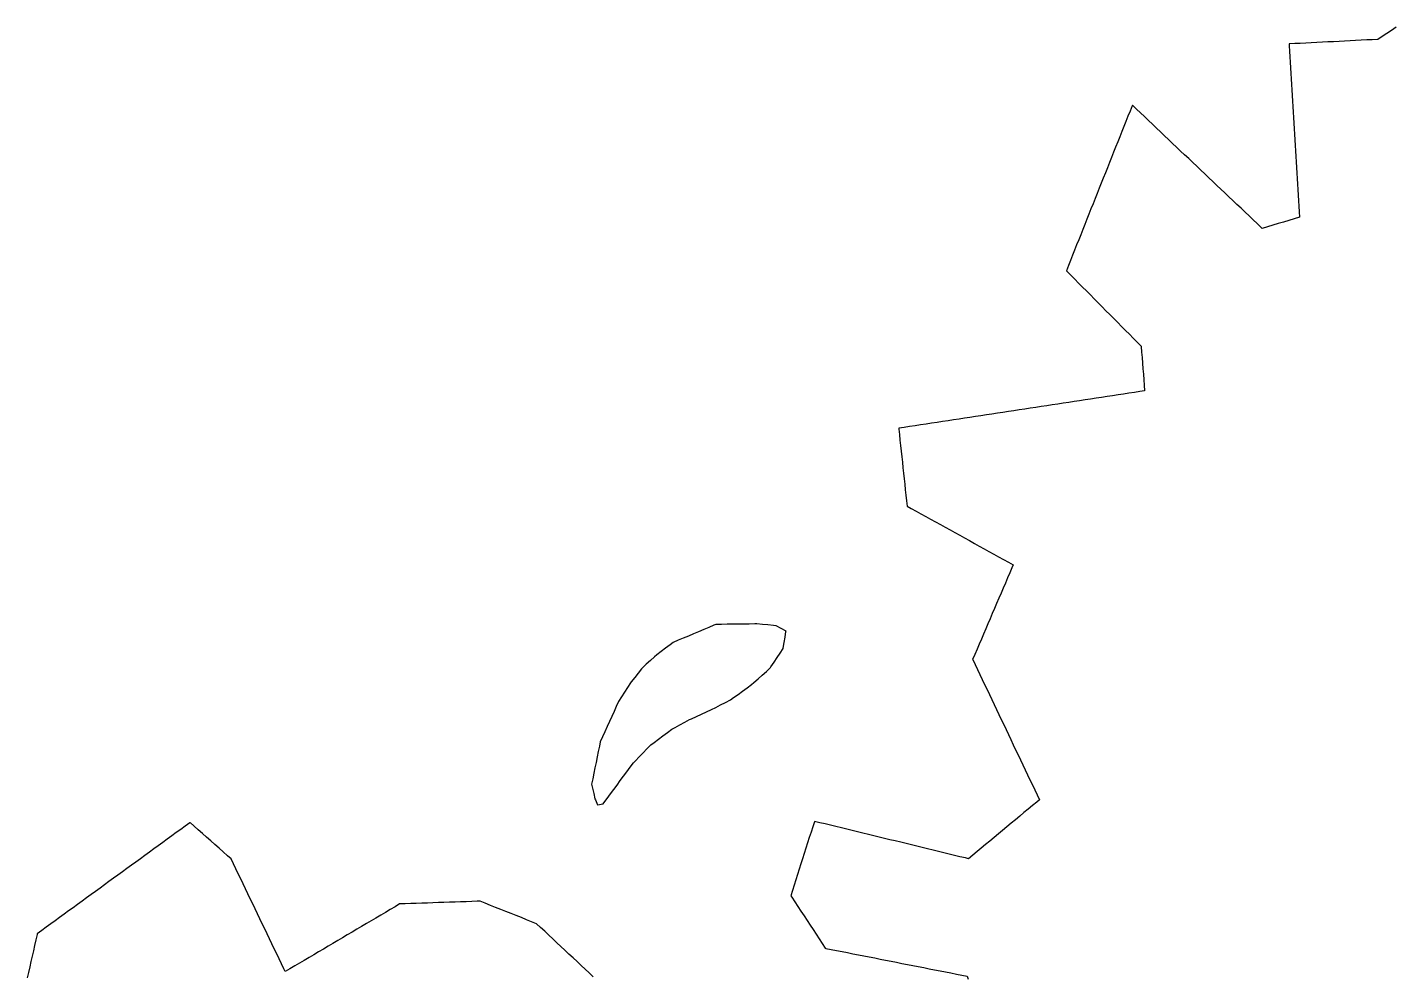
# Model space of a CAD drawing. Header units: millimetres. Extents: x 32 to 3054, y 42 to 5568.
# Drawn here: x 1343.8 to 1590, y 5326.4 to 5497.6 of the extents above; entities that cross this region are included whole.
import ezdxf

# ---------------------------------------------------------------- set-up
doc = ezdxf.new("R2010")
doc.units = ezdxf.units.MM
for name, color, linetype in [('ALL_ISLANDS', 7, 'Continuous'), ('OUTLINE_ISLAND_01', 7, 'Continuous'), ('OUTLINE_ISLAND_37', 7, 'Continuous')]:
    doc.layers.add(name, color=color, linetype=linetype)

msp = doc.modelspace()

# ---------------------------------------------------------------- linework, layer by layer
at = {"layer": 'ALL_ISLANDS'}
for points in [[(1590.6686, 5497.6183), (1589.8309, 5497.0721), (1588.9932, 5496.5259), (1588.1555, 5495.9797), (1587.3179, 5495.4336), (1586.3385, 5495.3835), (1585.3398, 5495.3325), (1584.3411, 5495.2815), (1583.3424, 5495.2304), (1582.3437, 5495.1794), (1581.345, 5495.1284), (1580.3464, 5495.0774), (1579.3477, 5495.0263), (1578.349, 5494.9753), (1577.3503, 5494.9243), (1576.3516, 5494.8733), (1575.3529, 5494.8222), (1574.3542, 5494.7712), (1573.3555, 5494.7202), (1572.3568, 5494.6692), (1571.3581, 5494.6181), (1571.3764, 5494.3049), (1571.435, 5493.3066), (1571.4935, 5492.3083), (1571.5521, 5491.31), (1571.6106, 5490.3118), (1571.6692, 5489.3135), (1571.7277, 5488.3152), (1571.7863, 5487.3169), (1571.8448, 5486.3186), (1571.9033, 5485.3203), (1571.9619, 5484.322), (1572.0204, 5483.3238), (1572.079, 5482.3255), (1572.1375, 5481.3272), (1572.1961, 5480.3289), (1572.2546, 5479.3306), (1572.3131, 5478.3323), (1572.3717, 5477.334), (1572.4302, 5476.3358), (1572.4888, 5475.3375), (1572.5473, 5474.3392), (1572.6059, 5473.3409), (1572.6644, 5472.3426), (1572.7229, 5471.3443), (1572.7815, 5470.3461), (1572.84, 5469.3478), (1572.8986, 5468.3495), (1572.9571, 5467.3512), (1573.0157, 5466.3529), (1573.0742, 5465.3546), (1573.1328, 5464.3563), (1573.1913, 5463.3581), (1572.2492, 5463.0775), (1571.2908, 5462.792), (1570.3324, 5462.5066), (1569.374, 5462.2212), (1568.4156, 5461.9357), (1567.4572, 5461.6503), (1566.4988, 5461.3649), (1566.301, 5461.5524), (1565.5755, 5462.2406), (1564.8499, 5462.9287), (1564.1243, 5463.6168), (1563.3987, 5464.305), (1562.6731, 5464.9931), (1561.9475, 5465.6813), (1561.222, 5466.3694), (1560.4964, 5467.0575), (1559.7708, 5467.7457), (1559.0452, 5468.4338), (1558.3196, 5469.1219), (1557.5941, 5469.8101), (1556.8685, 5470.4982), (1556.1429, 5471.1863), (1555.4173, 5471.8745), (1554.6917, 5472.5626), (1553.9661, 5473.2507), (1553.2406, 5473.9389), (1552.515, 5474.627), (1551.7894, 5475.3152), (1551.0638, 5476.0033), (1550.3382, 5476.6914), (1549.6127, 5477.3796), (1548.8871, 5478.0677), (1548.1615, 5478.7558), (1547.4359, 5479.444), (1546.7103, 5480.1321), (1545.9847, 5480.8202), (1545.2592, 5481.5084), (1544.5336, 5482.1965), (1543.808, 5482.8847), (1543.0824, 5483.5728), (1543.0328, 5483.4483), (1542.6624, 5482.5194), (1542.2921, 5481.5905), (1541.9218, 5480.6616), (1541.5514, 5479.7327), (1541.1811, 5478.8038), (1540.8108, 5477.8749), (1540.4404, 5476.946), (1540.0701, 5476.0171), (1539.6997, 5475.0882), (1539.3294, 5474.1593), (1538.9591, 5473.2304), (1538.5887, 5472.3015), (1538.2184, 5471.3726), (1537.8481, 5470.4437), (1537.4777, 5469.5148), (1537.1074, 5468.5859), (1536.737, 5467.657), (1536.3667, 5466.7281), (1535.9964, 5465.7992), (1535.626, 5464.8704), (1535.2557, 5463.9415), (1534.8854, 5463.0126), (1534.515, 5462.0837), (1534.1447, 5461.1548), (1533.7744, 5460.2259), (1533.404, 5459.297), (1533.0337, 5458.3681), (1532.6633, 5457.4392), (1532.293, 5456.5103), (1531.9227, 5455.5814), (1531.5523, 5454.6525), (1531.182, 5453.7236), (1531.2821, 5453.6228), (1531.9865, 5452.913), (1532.6909, 5452.2032), (1533.3954, 5451.4935), (1534.0998, 5450.7837), (1534.8042, 5450.0739), (1535.5087, 5449.3641), (1536.2131, 5448.6544), (1536.9175, 5447.9446), (1537.622, 5447.2348), (1538.3264, 5446.5251), (1539.0308, 5445.8153), (1539.7353, 5445.1055), (1540.4397, 5444.3958), (1541.1441, 5443.686), (1541.8486, 5442.9762), (1542.553, 5442.2665), (1543.2574, 5441.5567), (1543.9619, 5440.8469), (1544.6663, 5440.1371), (1544.6731, 5440.0504), (1544.7512, 5439.0535), (1544.8294, 5438.0565), (1544.9075, 5437.0596), (1544.9856, 5436.0626), (1545.0638, 5435.0657), (1545.1419, 5434.0687), (1545.22, 5433.0718), (1545.2981, 5432.0749), (1544.4526, 5431.9464), (1543.4639, 5431.7962), (1542.4753, 5431.646), (1541.4866, 5431.4958), (1540.498, 5431.3456), (1539.5093, 5431.1954), (1538.5207, 5431.0451), (1537.532, 5430.8949), (1536.5434, 5430.7447), (1535.5547, 5430.5945), (1534.5661, 5430.4443), (1533.5774, 5430.2941), (1532.5887, 5430.1439), (1531.6001, 5429.9937), (1530.6114, 5429.8435), (1529.6228, 5429.6933), (1528.6341, 5429.5431), (1527.6455, 5429.3929), (1526.6568, 5429.2427), (1525.6682, 5429.0924), (1524.6795, 5428.9422), (1523.6909, 5428.792), (1522.7022, 5428.6418), (1521.7135, 5428.4916), (1520.7249, 5428.3414), (1519.7362, 5428.1912), (1518.7476, 5428.041), (1517.7589, 5427.8908), (1516.7703, 5427.7406), (1515.7816, 5427.5904), (1514.793, 5427.4402), (1513.8043, 5427.29), (1512.8157, 5427.1397), (1511.827, 5426.9895), (1510.8384, 5426.8393), (1509.8497, 5426.6891), (1508.861, 5426.5389), (1507.8724, 5426.3887), (1506.8837, 5426.2385), (1505.8951, 5426.0883), (1504.9064, 5425.9381), (1503.9178, 5425.7879), (1502.9291, 5425.6377), (1501.9405, 5425.4875), (1500.9518, 5425.3373), (1500.9694, 5425.1734), (1501.0759, 5424.1791), (1501.1825, 5423.1848), (1501.2891, 5422.1905), (1501.3957, 5421.1962), (1501.5023, 5420.2019), (1501.6088, 5419.2076), (1501.7154, 5418.2133), (1501.822, 5417.219), (1501.9286, 5416.2247), (1502.0351, 5415.2304), (1502.1417, 5414.2361), (1502.2483, 5413.2418), (1502.3549, 5412.2475), (1502.4615, 5411.2532), (1503.2051, 5410.8439), (1504.0812, 5410.3617), (1504.9573, 5409.8795), (1505.8334, 5409.3974), (1506.7094, 5408.9152), (1507.5855, 5408.433), (1508.4616, 5407.9508), (1509.3377, 5407.4687), (1510.2137, 5406.9865), (1511.0898, 5406.5043), (1511.9659, 5406.0222), (1512.842, 5405.54), (1513.7181, 5405.0578), (1514.5941, 5404.5756), (1515.4702, 5404.0935), (1516.3463, 5403.6113), (1517.2224, 5403.1291), (1518.0984, 5402.6469), (1518.9745, 5402.1648), (1519.8506, 5401.6826), (1520.7267, 5401.2004), (1521.6027, 5400.7183), (1521.3706, 5400.1757), (1520.9772, 5399.2564), (1520.5838, 5398.337), (1520.1904, 5397.4176), (1519.797, 5396.4983), (1519.4035, 5395.5789), (1519.0101, 5394.6595), (1518.6167, 5393.7402), (1518.2233, 5392.8208), (1517.8299, 5391.9014), (1517.4365, 5390.9821), (1517.0431, 5390.0627), (1516.6497, 5389.1433), (1516.2563, 5388.224), (1515.8629, 5387.3046), (1515.4695, 5386.3853), (1515.0761, 5385.4659), (1514.6827, 5384.5465), (1514.2893, 5383.6272), (1514.2931, 5383.619), (1514.7235, 5382.7164), (1515.1539, 5381.8138), (1515.5843, 5380.9111), (1516.0147, 5380.0085), (1516.4451, 5379.1058), (1516.8755, 5378.2032), (1517.3059, 5377.3006), (1517.7363, 5376.3979), (1518.1667, 5375.4953), (1518.5971, 5374.5927), (1519.0275, 5373.69), (1519.4579, 5372.7874), (1519.8883, 5371.8847), (1520.3187, 5370.9821), (1520.7491, 5370.0795), (1521.1795, 5369.1768), (1521.6099, 5368.2742), (1522.0403, 5367.3716), (1522.4707, 5366.4689), (1522.9011, 5365.5663), (1523.3315, 5364.6636), (1523.7619, 5363.761), (1524.1923, 5362.8584), (1524.6227, 5361.9557), (1525.0531, 5361.0531), (1525.4835, 5360.1504), (1525.9139, 5359.2478), (1526.3443, 5358.3452), (1525.8482, 5357.9328), (1525.0791, 5357.2935), (1524.3101, 5356.6543), (1523.5411, 5356.0151), (1522.772, 5355.3759), (1522.003, 5354.7367), (1521.234, 5354.0975), (1520.4649, 5353.4583), (1519.6959, 5352.8191), (1518.9269, 5352.1799), (1518.1578, 5351.5406), (1517.3888, 5350.9014), (1516.6198, 5350.2622), (1515.8508, 5349.623), (1515.0817, 5348.9838), (1514.3127, 5348.3446), (1513.5437, 5347.7054), (1512.9713, 5347.8442), (1511.9995, 5348.0798), (1511.0276, 5348.3155), (1510.0558, 5348.5512), (1509.084, 5348.7868), (1508.1121, 5349.0225), (1507.1403, 5349.2581), (1506.1685, 5349.4938), (1505.1966, 5349.7295), (1504.2248, 5349.9651), (1503.2529, 5350.2008), (1502.2811, 5350.4364), (1501.3093, 5350.6721), (1500.3374, 5350.9078), (1499.3656, 5351.1434), (1498.3938, 5351.3791), (1497.4219, 5351.6147), (1496.4501, 5351.8504), (1495.4783, 5352.0861), (1494.5064, 5352.3217), (1493.5346, 5352.5574), (1492.5628, 5352.793), (1491.5909, 5353.0287), (1490.6191, 5353.2644), (1489.6473, 5353.5), (1488.6754, 5353.7357), (1487.7036, 5353.9713), (1486.7317, 5354.207), (1485.7599, 5354.4427), (1485.7435, 5354.3909), (1485.4419, 5353.4375), (1485.1403, 5352.484), (1484.8386, 5351.5306), (1484.537, 5350.5772), (1484.2354, 5349.6238), (1483.9337, 5348.6703), (1483.6321, 5347.7169), (1483.3304, 5346.7635), (1483.0288, 5345.8101), (1482.7272, 5344.8567), (1482.4255, 5343.9032), (1482.1239, 5342.9498), (1481.8223, 5341.9964), (1481.5206, 5341.043), (1481.6919, 5340.7807), (1482.2386, 5339.9434), (1482.7854, 5339.1061), (1483.3321, 5338.2688), (1483.8789, 5337.4315), (1484.4256, 5336.5942), (1484.9723, 5335.7569), (1485.5191, 5334.9196), (1486.0658, 5334.0823), (1486.6126, 5333.245), (1487.1593, 5332.4077), (1487.7061, 5331.5704), (1487.8004, 5331.5518), (1488.7816, 5331.3586), (1489.7627, 5331.1655), (1490.7439, 5330.9723), (1491.7251, 5330.7791), (1492.7062, 5330.586), (1493.6874, 5330.3928), (1494.6686, 5330.1996), (1495.6497, 5330.0064), (1496.6309, 5329.8133), (1497.6121, 5329.6201), (1498.5932, 5329.4269), (1499.5744, 5329.2338), (1500.5555, 5329.0406), (1501.5367, 5328.8474), (1502.5179, 5328.6542), (1503.499, 5328.4611), (1504.4802, 5328.2679), (1505.4614, 5328.0747), (1506.4425, 5327.8816), (1507.4237, 5327.6884), (1508.4049, 5327.4952), (1509.386, 5327.302), (1510.3672, 5327.1089), (1511.3484, 5326.9157), (1512.3295, 5326.7225), (1513.3107, 5326.5294), (1513.5025, 5325.9913)], [(1445.8824, 5326.4243), (1445.1522, 5327.1075), (1444.422, 5327.7908), (1443.6918, 5328.474), (1442.9616, 5329.1572), (1442.2315, 5329.8405), (1441.5013, 5330.5237), (1440.7711, 5331.207), (1440.0409, 5331.8902), (1439.3107, 5332.5734), (1438.5805, 5333.2567), (1437.8503, 5333.9399), (1437.1201, 5334.6232), (1436.3899, 5335.3064), (1435.6597, 5335.9896), (1434.7736, 5336.3428), (1433.8446, 5336.713), (1432.9157, 5337.0832), (1431.9867, 5337.4535), (1431.0578, 5337.8237), (1430.1288, 5338.1939), (1429.1999, 5338.5641), (1428.2709, 5338.9343), (1427.342, 5339.3045), (1426.4131, 5339.6748), (1425.4841, 5340.045), (1424.9581, 5340.027), (1423.9587, 5339.9929), (1422.9593, 5339.9588), (1421.9598, 5339.9247), (1420.9604, 5339.8906), (1419.961, 5339.8564), (1418.9616, 5339.8223), (1417.9622, 5339.7882), (1416.9627, 5339.7541), (1415.9633, 5339.72), (1414.9639, 5339.6859), (1413.9645, 5339.6518), (1412.9651, 5339.6176), (1411.9657, 5339.5835), (1410.9662, 5339.5494), (1410.1325, 5339.0566), (1409.2717, 5338.5477), (1408.4109, 5338.0388), (1407.5501, 5337.5299), (1406.6892, 5337.021), (1405.8284, 5336.5121), (1404.9676, 5336.0032), (1404.1067, 5335.4943), (1403.2459, 5334.9854), (1402.3851, 5334.4765), (1401.5243, 5333.9676), (1400.6634, 5333.4587), (1399.8026, 5332.9498), (1398.9418, 5332.4409), (1398.0809, 5331.932), (1397.2201, 5331.4231), (1396.3593, 5330.9142), (1395.4985, 5330.4053), (1394.6376, 5329.8964), (1393.7768, 5329.3875), (1392.916, 5328.8786), (1392.0551, 5328.3697), (1391.1943, 5327.8608), (1390.3335, 5327.3519), (1390.0993, 5327.84), (1389.6667, 5328.7416), (1389.2341, 5329.6432), (1388.8015, 5330.5448), (1388.3689, 5331.4464), (1387.9363, 5332.3479), (1387.5037, 5333.2495), (1387.0711, 5334.1511), (1386.6385, 5335.0527), (1386.2059, 5335.9543), (1385.7733, 5336.8559), (1385.3407, 5337.7575), (1384.9081, 5338.659), (1384.4755, 5339.5606), (1384.0429, 5340.4622), (1383.6103, 5341.3638), (1383.1777, 5342.2654), (1382.7451, 5343.167), (1382.3125, 5344.0686), (1381.8799, 5344.9702), (1381.4473, 5345.8717), (1381.0147, 5346.7733), (1380.5821, 5347.6749), (1379.9183, 5348.2607), (1379.1685, 5348.9223), (1378.4187, 5349.584), (1377.6689, 5350.2456), (1376.9191, 5350.9073), (1376.1693, 5351.569), (1375.4195, 5352.2306), (1374.6697, 5352.8923), (1373.9199, 5353.5539), (1373.1701, 5354.2156), (1373.1165, 5354.1766), (1372.3078, 5353.5884), (1371.4991, 5353.0001), (1370.6904, 5352.4119), (1369.8817, 5351.8237), (1369.073, 5351.2355), (1368.2643, 5350.6472), (1367.4556, 5350.059), (1366.6469, 5349.4708), (1365.8382, 5348.8826), (1365.0295, 5348.2943), (1364.2208, 5347.7061), (1363.4121, 5347.1179), (1362.6034, 5346.5297), (1361.7947, 5345.9414), (1360.986, 5345.3532), (1360.1773, 5344.765), (1359.3686, 5344.1767), (1358.5599, 5343.5885), (1357.7512, 5343.0003), (1356.9425, 5342.4121), (1356.1338, 5341.8238), (1355.3251, 5341.2356), (1354.5164, 5340.6474), (1353.7077, 5340.0592), (1352.899, 5339.4709), (1352.0903, 5338.8827), (1351.2817, 5338.2945), (1350.473, 5337.7063), (1349.6643, 5337.118), (1348.8556, 5336.5298), (1348.0469, 5335.9416), (1347.2382, 5335.3534), (1346.4295, 5334.7651), (1345.6208, 5334.1769), (1345.5906, 5334.043), (1345.3711, 5333.0674), (1345.1516, 5332.0918), (1344.9321, 5331.1161), (1344.7126, 5330.1405), (1344.4931, 5329.1649), (1344.2736, 5328.1893), (1344.0541, 5327.2137), (1343.8346, 5326.2381)]]:
    msp.add_lwpolyline(points, dxfattribs=at)
msp.add_lwpolyline([(1480.6416, 5388.7628), (1479.7612, 5389.237), (1478.8808, 5389.7113), (1478.3634, 5389.761), (1477.3679, 5389.8566), (1476.3725, 5389.9522), (1475.3771, 5390.0478), (1474.9943, 5390.0426), (1473.9944, 5390.029), (1472.9945, 5390.0154), (1471.9946, 5390.0018), (1470.9947, 5389.9882), (1469.9948, 5389.9746), (1468.9949, 5389.961), (1467.995, 5389.9474), (1467.6473, 5389.8013), (1466.7254, 5389.4139), (1465.8036, 5389.0264), (1464.8817, 5388.639), (1463.9598, 5388.2515), (1463.0379, 5387.8641), (1462.116, 5387.4766), (1461.1941, 5387.0892), (1460.2722, 5386.7018), (1459.7235, 5386.2922), (1458.9222, 5385.694), (1458.1208, 5385.0958), (1457.3195, 5384.4976), (1456.9152, 5384.126), (1456.179, 5383.4492), (1455.4428, 5382.7724), (1454.7065, 5382.0957), (1454.5945, 5381.9552), (1453.9711, 5381.1733), (1453.3477, 5380.3914), (1452.7242, 5379.6096), (1452.5907, 5379.4014), (1452.0508, 5378.5597), (1451.5109, 5377.718), (1450.971, 5376.8763), (1450.4311, 5376.0345), (1450.0349, 5375.1647), (1449.6204, 5374.2547), (1449.2059, 5373.3446), (1448.7914, 5372.4346), (1448.3769, 5371.5245), (1447.9624, 5370.6145), (1447.5479, 5369.7044), (1447.1334, 5368.7944), (1446.9764, 5368.0164), (1446.7786, 5367.0362), (1446.5808, 5366.056), (1446.3829, 5365.0757), (1446.1851, 5364.0955), (1445.9873, 5363.1153), (1445.7895, 5362.135), (1445.5916, 5361.1548), (1445.7505, 5360.4527), (1445.9712, 5359.4774), (1446.1919, 5358.5021), (1446.2576, 5358.3496), (1446.6528, 5357.431), (1446.6535, 5357.4311), (1447.6427, 5357.5777), (1447.7869, 5357.7729), (1448.381, 5358.5774), (1448.9751, 5359.3818), (1449.5691, 5360.1862), (1450.1632, 5360.9906), (1450.7573, 5361.795), (1451.3514, 5362.5994), (1451.9454, 5363.4038), (1452.5395, 5364.2082), (1453.1336, 5365.0126), (1453.4814, 5365.3715), (1454.1773, 5366.0895), (1454.8733, 5366.8076), (1455.5693, 5367.5257), (1456.2652, 5368.2438), (1456.8473, 5368.6819), (1457.6463, 5369.2833), (1458.4452, 5369.8847), (1459.2442, 5370.486), (1460.0432, 5371.0874), (1460.6208, 5371.3996), (1461.5005, 5371.8751), (1462.3802, 5372.3505), (1463.26, 5372.826), (1463.5663, 5372.9622), (1464.4801, 5373.3682), (1465.394, 5373.7743), (1466.3078, 5374.1804), (1467.2217, 5374.5865), (1467.9626, 5374.9722), (1468.8496, 5375.4341), (1469.7365, 5375.8959), (1470.6235, 5376.3577), (1471.1813, 5376.7619), (1471.9911, 5377.3486), (1472.8009, 5377.9353), (1473.6107, 5378.522), (1474.4205, 5379.1087), (1474.851, 5379.4934), (1475.5967, 5380.1596), (1476.3425, 5380.8259), (1477.0882, 5381.4922), (1477.8339, 5382.1584), (1477.9237, 5382.2944), (1478.4747, 5383.129), (1479.0257, 5383.9635), (1479.5766, 5384.798), (1480.1276, 5385.6325), (1480.1385, 5385.6987), (1480.3005, 5386.6855), (1480.4625, 5387.6722), (1480.6246, 5388.659)], close=True, dxfattribs=at)
at = {"layer": 'OUTLINE_ISLAND_01'}
for points in [[(1590.6686, 5497.6183), (1589.8309, 5497.0721), (1588.9932, 5496.5259), (1588.1555, 5495.9797), (1587.3179, 5495.4336), (1586.3385, 5495.3835), (1585.3398, 5495.3325), (1584.3411, 5495.2815), (1583.3424, 5495.2304), (1582.3437, 5495.1794), (1581.345, 5495.1284), (1580.3464, 5495.0774), (1579.3477, 5495.0263), (1578.349, 5494.9753), (1577.3503, 5494.9243), (1576.3516, 5494.8733), (1575.3529, 5494.8222), (1574.3542, 5494.7712), (1573.3555, 5494.7202), (1572.3568, 5494.6692), (1571.3581, 5494.6181), (1571.3764, 5494.3049), (1571.435, 5493.3066), (1571.4935, 5492.3083), (1571.5521, 5491.31), (1571.6106, 5490.3118), (1571.6692, 5489.3135), (1571.7277, 5488.3152), (1571.7863, 5487.3169), (1571.8448, 5486.3186), (1571.9033, 5485.3203), (1571.9619, 5484.322), (1572.0204, 5483.3238), (1572.079, 5482.3255), (1572.1375, 5481.3272), (1572.1961, 5480.3289), (1572.2546, 5479.3306), (1572.3131, 5478.3323), (1572.3717, 5477.334), (1572.4302, 5476.3358), (1572.4888, 5475.3375), (1572.5473, 5474.3392), (1572.6059, 5473.3409), (1572.6644, 5472.3426), (1572.7229, 5471.3443), (1572.7815, 5470.3461), (1572.84, 5469.3478), (1572.8986, 5468.3495), (1572.9571, 5467.3512), (1573.0157, 5466.3529), (1573.0742, 5465.3546), (1573.1328, 5464.3563), (1573.1913, 5463.3581), (1572.2492, 5463.0775), (1571.2908, 5462.792), (1570.3324, 5462.5066), (1569.374, 5462.2212), (1568.4156, 5461.9357), (1567.4572, 5461.6503), (1566.4988, 5461.3649), (1566.301, 5461.5524), (1565.5755, 5462.2406), (1564.8499, 5462.9287), (1564.1243, 5463.6168), (1563.3987, 5464.305), (1562.6731, 5464.9931), (1561.9475, 5465.6813), (1561.222, 5466.3694), (1560.4964, 5467.0575), (1559.7708, 5467.7457), (1559.0452, 5468.4338), (1558.3196, 5469.1219), (1557.5941, 5469.8101), (1556.8685, 5470.4982), (1556.1429, 5471.1863), (1555.4173, 5471.8745), (1554.6917, 5472.5626), (1553.9661, 5473.2507), (1553.2406, 5473.9389), (1552.515, 5474.627), (1551.7894, 5475.3152), (1551.0638, 5476.0033), (1550.3382, 5476.6914), (1549.6127, 5477.3796), (1548.8871, 5478.0677), (1548.1615, 5478.7558), (1547.4359, 5479.444), (1546.7103, 5480.1321), (1545.9847, 5480.8202), (1545.2592, 5481.5084), (1544.5336, 5482.1965), (1543.808, 5482.8847), (1543.0824, 5483.5728), (1543.0328, 5483.4483), (1542.6624, 5482.5194), (1542.2921, 5481.5905), (1541.9218, 5480.6616), (1541.5514, 5479.7327), (1541.1811, 5478.8038), (1540.8108, 5477.8749), (1540.4404, 5476.946), (1540.0701, 5476.0171), (1539.6997, 5475.0882), (1539.3294, 5474.1593), (1538.9591, 5473.2304), (1538.5887, 5472.3015), (1538.2184, 5471.3726), (1537.8481, 5470.4437), (1537.4777, 5469.5148), (1537.1074, 5468.5859), (1536.737, 5467.657), (1536.3667, 5466.7281), (1535.9964, 5465.7992), (1535.626, 5464.8704), (1535.2557, 5463.9415), (1534.8854, 5463.0126), (1534.515, 5462.0837), (1534.1447, 5461.1548), (1533.7744, 5460.2259), (1533.404, 5459.297), (1533.0337, 5458.3681), (1532.6633, 5457.4392), (1532.293, 5456.5103), (1531.9227, 5455.5814), (1531.5523, 5454.6525), (1531.182, 5453.7236), (1531.2821, 5453.6228), (1531.9865, 5452.913), (1532.6909, 5452.2032), (1533.3954, 5451.4935), (1534.0998, 5450.7837), (1534.8042, 5450.0739), (1535.5087, 5449.3641), (1536.2131, 5448.6544), (1536.9175, 5447.9446), (1537.622, 5447.2348), (1538.3264, 5446.5251), (1539.0308, 5445.8153), (1539.7353, 5445.1055), (1540.4397, 5444.3958), (1541.1441, 5443.686), (1541.8486, 5442.9762), (1542.553, 5442.2665), (1543.2574, 5441.5567), (1543.9619, 5440.8469), (1544.6663, 5440.1371), (1544.6731, 5440.0504), (1544.7512, 5439.0535), (1544.8294, 5438.0565), (1544.9075, 5437.0596), (1544.9856, 5436.0626), (1545.0638, 5435.0657), (1545.1419, 5434.0687), (1545.22, 5433.0718), (1545.2981, 5432.0749), (1544.4526, 5431.9464), (1543.4639, 5431.7962), (1542.4753, 5431.646), (1541.4866, 5431.4958), (1540.498, 5431.3456), (1539.5093, 5431.1954), (1538.5207, 5431.0451), (1537.532, 5430.8949), (1536.5434, 5430.7447), (1535.5547, 5430.5945), (1534.5661, 5430.4443), (1533.5774, 5430.2941), (1532.5887, 5430.1439), (1531.6001, 5429.9937), (1530.6114, 5429.8435), (1529.6228, 5429.6933), (1528.6341, 5429.5431), (1527.6455, 5429.3929), (1526.6568, 5429.2427), (1525.6682, 5429.0924), (1524.6795, 5428.9422), (1523.6909, 5428.792), (1522.7022, 5428.6418), (1521.7135, 5428.4916), (1520.7249, 5428.3414), (1519.7362, 5428.1912), (1518.7476, 5428.041), (1517.7589, 5427.8908), (1516.7703, 5427.7406), (1515.7816, 5427.5904), (1514.793, 5427.4402), (1513.8043, 5427.29), (1512.8157, 5427.1397), (1511.827, 5426.9895), (1510.8384, 5426.8393), (1509.8497, 5426.6891), (1508.861, 5426.5389), (1507.8724, 5426.3887), (1506.8837, 5426.2385), (1505.8951, 5426.0883), (1504.9064, 5425.9381), (1503.9178, 5425.7879), (1502.9291, 5425.6377), (1501.9405, 5425.4875), (1500.9518, 5425.3373), (1500.9694, 5425.1734), (1501.0759, 5424.1791), (1501.1825, 5423.1848), (1501.2891, 5422.1905), (1501.3957, 5421.1962), (1501.5023, 5420.2019), (1501.6088, 5419.2076), (1501.7154, 5418.2133), (1501.822, 5417.219), (1501.9286, 5416.2247), (1502.0351, 5415.2304), (1502.1417, 5414.2361), (1502.2483, 5413.2418), (1502.3549, 5412.2475), (1502.4615, 5411.2532), (1503.2051, 5410.8439), (1504.0812, 5410.3617), (1504.9573, 5409.8795), (1505.8334, 5409.3974), (1506.7094, 5408.9152), (1507.5855, 5408.433), (1508.4616, 5407.9508), (1509.3377, 5407.4687), (1510.2137, 5406.9865), (1511.0898, 5406.5043), (1511.9659, 5406.0222), (1512.842, 5405.54), (1513.7181, 5405.0578), (1514.5941, 5404.5756), (1515.4702, 5404.0935), (1516.3463, 5403.6113), (1517.2224, 5403.1291), (1518.0984, 5402.6469), (1518.9745, 5402.1648), (1519.8506, 5401.6826), (1520.7267, 5401.2004), (1521.6027, 5400.7183), (1521.3706, 5400.1757), (1520.9772, 5399.2564), (1520.5838, 5398.337), (1520.1904, 5397.4176), (1519.797, 5396.4983), (1519.4035, 5395.5789), (1519.0101, 5394.6595), (1518.6167, 5393.7402), (1518.2233, 5392.8208), (1517.8299, 5391.9014), (1517.4365, 5390.9821), (1517.0431, 5390.0627), (1516.6497, 5389.1433), (1516.2563, 5388.224), (1515.8629, 5387.3046), (1515.4695, 5386.3853), (1515.0761, 5385.4659), (1514.6827, 5384.5465), (1514.2893, 5383.6272), (1514.2931, 5383.619), (1514.7235, 5382.7164), (1515.1539, 5381.8138), (1515.5843, 5380.9111), (1516.0147, 5380.0085), (1516.4451, 5379.1058), (1516.8755, 5378.2032), (1517.3059, 5377.3006), (1517.7363, 5376.3979), (1518.1667, 5375.4953), (1518.5971, 5374.5927), (1519.0275, 5373.69), (1519.4579, 5372.7874), (1519.8883, 5371.8847), (1520.3187, 5370.9821), (1520.7491, 5370.0795), (1521.1795, 5369.1768), (1521.6099, 5368.2742), (1522.0403, 5367.3716), (1522.4707, 5366.4689), (1522.9011, 5365.5663), (1523.3315, 5364.6636), (1523.7619, 5363.761), (1524.1923, 5362.8584), (1524.6227, 5361.9557), (1525.0531, 5361.0531), (1525.4835, 5360.1504), (1525.9139, 5359.2478), (1526.3443, 5358.3452), (1525.8482, 5357.9328), (1525.0791, 5357.2935), (1524.3101, 5356.6543), (1523.5411, 5356.0151), (1522.772, 5355.3759), (1522.003, 5354.7367), (1521.234, 5354.0975), (1520.4649, 5353.4583), (1519.6959, 5352.8191), (1518.9269, 5352.1799), (1518.1578, 5351.5406), (1517.3888, 5350.9014), (1516.6198, 5350.2622), (1515.8508, 5349.623), (1515.0817, 5348.9838), (1514.3127, 5348.3446), (1513.5437, 5347.7054), (1512.9713, 5347.8442), (1511.9995, 5348.0798), (1511.0276, 5348.3155), (1510.0558, 5348.5512), (1509.084, 5348.7868), (1508.1121, 5349.0225), (1507.1403, 5349.2581), (1506.1685, 5349.4938), (1505.1966, 5349.7295), (1504.2248, 5349.9651), (1503.2529, 5350.2008), (1502.2811, 5350.4364), (1501.3093, 5350.6721), (1500.3374, 5350.9078), (1499.3656, 5351.1434), (1498.3938, 5351.3791), (1497.4219, 5351.6147), (1496.4501, 5351.8504), (1495.4783, 5352.0861), (1494.5064, 5352.3217), (1493.5346, 5352.5574), (1492.5628, 5352.793), (1491.5909, 5353.0287), (1490.6191, 5353.2644), (1489.6473, 5353.5), (1488.6754, 5353.7357), (1487.7036, 5353.9713), (1486.7317, 5354.207), (1485.7599, 5354.4427), (1485.7435, 5354.3909), (1485.4419, 5353.4375), (1485.1403, 5352.484), (1484.8386, 5351.5306), (1484.537, 5350.5772), (1484.2354, 5349.6238), (1483.9337, 5348.6703), (1483.6321, 5347.7169), (1483.3304, 5346.7635), (1483.0288, 5345.8101), (1482.7272, 5344.8567), (1482.4255, 5343.9032), (1482.1239, 5342.9498), (1481.8223, 5341.9964), (1481.5206, 5341.043), (1481.6919, 5340.7807), (1482.2386, 5339.9434), (1482.7854, 5339.1061), (1483.3321, 5338.2688), (1483.8789, 5337.4315), (1484.4256, 5336.5942), (1484.9723, 5335.7569), (1485.5191, 5334.9196), (1486.0658, 5334.0823), (1486.6126, 5333.245), (1487.1593, 5332.4077), (1487.7061, 5331.5704), (1487.8004, 5331.5518), (1488.7816, 5331.3586), (1489.7627, 5331.1655), (1490.7439, 5330.9723), (1491.7251, 5330.7791), (1492.7062, 5330.586), (1493.6874, 5330.3928), (1494.6686, 5330.1996), (1495.6497, 5330.0064), (1496.6309, 5329.8133), (1497.6121, 5329.6201), (1498.5932, 5329.4269), (1499.5744, 5329.2338), (1500.5555, 5329.0406), (1501.5367, 5328.8474), (1502.5179, 5328.6542), (1503.499, 5328.4611), (1504.4802, 5328.2679), (1505.4614, 5328.0747), (1506.4425, 5327.8816), (1507.4237, 5327.6884), (1508.4049, 5327.4952), (1509.386, 5327.302), (1510.3672, 5327.1089), (1511.3484, 5326.9157), (1512.3295, 5326.7225), (1513.3107, 5326.5294), (1513.5025, 5325.9913)], [(1445.8824, 5326.4243), (1445.1522, 5327.1075), (1444.422, 5327.7908), (1443.6918, 5328.474), (1442.9616, 5329.1572), (1442.2315, 5329.8405), (1441.5013, 5330.5237), (1440.7711, 5331.207), (1440.0409, 5331.8902), (1439.3107, 5332.5734), (1438.5805, 5333.2567), (1437.8503, 5333.9399), (1437.1201, 5334.6232), (1436.3899, 5335.3064), (1435.6597, 5335.9896), (1434.7736, 5336.3428), (1433.8446, 5336.713), (1432.9157, 5337.0832), (1431.9867, 5337.4535), (1431.0578, 5337.8237), (1430.1288, 5338.1939), (1429.1999, 5338.5641), (1428.2709, 5338.9343), (1427.342, 5339.3045), (1426.4131, 5339.6748), (1425.4841, 5340.045), (1424.9581, 5340.027), (1423.9587, 5339.9929), (1422.9593, 5339.9588), (1421.9598, 5339.9247), (1420.9604, 5339.8906), (1419.961, 5339.8564), (1418.9616, 5339.8223), (1417.9622, 5339.7882), (1416.9627, 5339.7541), (1415.9633, 5339.72), (1414.9639, 5339.6859), (1413.9645, 5339.6518), (1412.9651, 5339.6176), (1411.9657, 5339.5835), (1410.9662, 5339.5494), (1410.1325, 5339.0566), (1409.2717, 5338.5477), (1408.4109, 5338.0388), (1407.5501, 5337.5299), (1406.6892, 5337.021), (1405.8284, 5336.5121), (1404.9676, 5336.0032), (1404.1067, 5335.4943), (1403.2459, 5334.9854), (1402.3851, 5334.4765), (1401.5243, 5333.9676), (1400.6634, 5333.4587), (1399.8026, 5332.9498), (1398.9418, 5332.4409), (1398.0809, 5331.932), (1397.2201, 5331.4231), (1396.3593, 5330.9142), (1395.4985, 5330.4053), (1394.6376, 5329.8964), (1393.7768, 5329.3875), (1392.916, 5328.8786), (1392.0551, 5328.3697), (1391.1943, 5327.8608), (1390.3335, 5327.3519), (1390.0993, 5327.84), (1389.6667, 5328.7416), (1389.2341, 5329.6432), (1388.8015, 5330.5448), (1388.3689, 5331.4464), (1387.9363, 5332.3479), (1387.5037, 5333.2495), (1387.0711, 5334.1511), (1386.6385, 5335.0527), (1386.2059, 5335.9543), (1385.7733, 5336.8559), (1385.3407, 5337.7575), (1384.9081, 5338.659), (1384.4755, 5339.5606), (1384.0429, 5340.4622), (1383.6103, 5341.3638), (1383.1777, 5342.2654), (1382.7451, 5343.167), (1382.3125, 5344.0686), (1381.8799, 5344.9702), (1381.4473, 5345.8717), (1381.0147, 5346.7733), (1380.5821, 5347.6749), (1379.9183, 5348.2607), (1379.1685, 5348.9223), (1378.4187, 5349.584), (1377.6689, 5350.2456), (1376.9191, 5350.9073), (1376.1693, 5351.569), (1375.4195, 5352.2306), (1374.6697, 5352.8923), (1373.9199, 5353.5539), (1373.1701, 5354.2156), (1373.1165, 5354.1766), (1372.3078, 5353.5884), (1371.4991, 5353.0001), (1370.6904, 5352.4119), (1369.8817, 5351.8237), (1369.073, 5351.2355), (1368.2643, 5350.6472), (1367.4556, 5350.059), (1366.6469, 5349.4708), (1365.8382, 5348.8826), (1365.0295, 5348.2943), (1364.2208, 5347.7061), (1363.4121, 5347.1179), (1362.6034, 5346.5297), (1361.7947, 5345.9414), (1360.986, 5345.3532), (1360.1773, 5344.765), (1359.3686, 5344.1767), (1358.5599, 5343.5885), (1357.7512, 5343.0003), (1356.9425, 5342.4121), (1356.1338, 5341.8238), (1355.3251, 5341.2356), (1354.5164, 5340.6474), (1353.7077, 5340.0592), (1352.899, 5339.4709), (1352.0903, 5338.8827), (1351.2817, 5338.2945), (1350.473, 5337.7063), (1349.6643, 5337.118), (1348.8556, 5336.5298), (1348.0469, 5335.9416), (1347.2382, 5335.3534), (1346.4295, 5334.7651), (1345.6208, 5334.1769), (1345.5906, 5334.043), (1345.3711, 5333.0674), (1345.1516, 5332.0918), (1344.9321, 5331.1161), (1344.7126, 5330.1405), (1344.4931, 5329.1649), (1344.2736, 5328.1893), (1344.0541, 5327.2137), (1343.8346, 5326.2381)]]:
    msp.add_lwpolyline(points, dxfattribs=at)
at = {"layer": 'OUTLINE_ISLAND_37'}
msp.add_lwpolyline([(1480.6416, 5388.7628), (1479.7612, 5389.237), (1478.8808, 5389.7113), (1478.3634, 5389.761), (1477.3679, 5389.8566), (1476.3725, 5389.9522), (1475.3771, 5390.0478), (1474.9943, 5390.0426), (1473.9944, 5390.029), (1472.9945, 5390.0154), (1471.9946, 5390.0018), (1470.9947, 5389.9882), (1469.9948, 5389.9746), (1468.9949, 5389.961), (1467.995, 5389.9474), (1467.6473, 5389.8013), (1466.7254, 5389.4139), (1465.8036, 5389.0264), (1464.8817, 5388.639), (1463.9598, 5388.2515), (1463.0379, 5387.8641), (1462.116, 5387.4766), (1461.1941, 5387.0892), (1460.2722, 5386.7018), (1459.7235, 5386.2922), (1458.9222, 5385.694), (1458.1208, 5385.0958), (1457.3195, 5384.4976), (1456.9152, 5384.126), (1456.179, 5383.4492), (1455.4428, 5382.7724), (1454.7065, 5382.0957), (1454.5945, 5381.9552), (1453.9711, 5381.1733), (1453.3477, 5380.3914), (1452.7242, 5379.6096), (1452.5907, 5379.4014), (1452.0508, 5378.5597), (1451.5109, 5377.718), (1450.971, 5376.8763), (1450.4311, 5376.0345), (1450.0349, 5375.1647), (1449.6204, 5374.2547), (1449.2059, 5373.3446), (1448.7914, 5372.4346), (1448.3769, 5371.5245), (1447.9624, 5370.6145), (1447.5479, 5369.7044), (1447.1334, 5368.7944), (1446.9764, 5368.0164), (1446.7786, 5367.0362), (1446.5808, 5366.056), (1446.3829, 5365.0757), (1446.1851, 5364.0955), (1445.9873, 5363.1153), (1445.7895, 5362.135), (1445.5916, 5361.1548), (1445.7505, 5360.4527), (1445.9712, 5359.4774), (1446.1919, 5358.5021), (1446.2576, 5358.3496), (1446.6528, 5357.431), (1446.6535, 5357.4311), (1447.6427, 5357.5777), (1447.7869, 5357.7729), (1448.381, 5358.5774), (1448.9751, 5359.3818), (1449.5691, 5360.1862), (1450.1632, 5360.9906), (1450.7573, 5361.795), (1451.3514, 5362.5994), (1451.9454, 5363.4038), (1452.5395, 5364.2082), (1453.1336, 5365.0126), (1453.4814, 5365.3715), (1454.1773, 5366.0895), (1454.8733, 5366.8076), (1455.5693, 5367.5257), (1456.2652, 5368.2438), (1456.8473, 5368.6819), (1457.6463, 5369.2833), (1458.4452, 5369.8847), (1459.2442, 5370.486), (1460.0432, 5371.0874), (1460.6208, 5371.3996), (1461.5005, 5371.8751), (1462.3802, 5372.3505), (1463.26, 5372.826), (1463.5663, 5372.9622), (1464.4801, 5373.3682), (1465.394, 5373.7743), (1466.3078, 5374.1804), (1467.2217, 5374.5865), (1467.9626, 5374.9722), (1468.8496, 5375.4341), (1469.7365, 5375.8959), (1470.6235, 5376.3577), (1471.1813, 5376.7619), (1471.9911, 5377.3486), (1472.8009, 5377.9353), (1473.6107, 5378.522), (1474.4205, 5379.1087), (1474.851, 5379.4934), (1475.5967, 5380.1596), (1476.3425, 5380.8259), (1477.0882, 5381.4922), (1477.8339, 5382.1584), (1477.9237, 5382.2944), (1478.4747, 5383.129), (1479.0257, 5383.9635), (1479.5766, 5384.798), (1480.1276, 5385.6325), (1480.1385, 5385.6987), (1480.3005, 5386.6855), (1480.4625, 5387.6722), (1480.6246, 5388.659)], close=True, dxfattribs=at)

doc.saveas('drawing.dxf')
